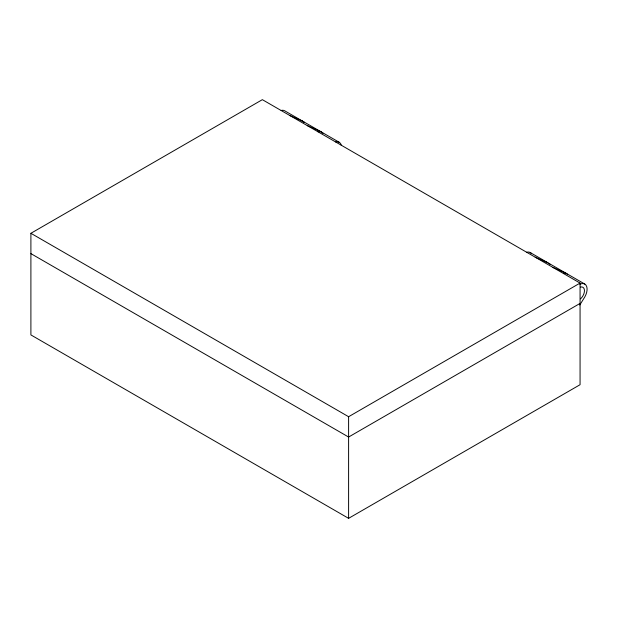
<?xml version="1.0" encoding="UTF-8"?>
<svg xmlns="http://www.w3.org/2000/svg" width="618" height="618" viewBox="0 0 618 618"><rect width="100%" height="100%" fill="white"/><g stroke="black" fill="none" stroke-linecap="round" stroke-linejoin="round"><path stroke-width="0.93" d="M579.769 305.014L584.783 296.988A11.201 6.466 -60 0 0 586.621 286.327A11.201 6.466 -60 0 0 579.869 284.249M30.9 233.295L262.356 99.66L580.063 283.083L580.063 384.705L348.606 518.34L30.9 334.917L30.9 233.295L348.606 416.717L580.063 283.083M580.063 303.407L348.606 437.042L30.9 253.619M289.641 115.412L303.16 121.46L320.757 131.626A11.201 6.466 -60 0 1 322.017 132.793M307.239 125.578L320.757 131.626M535.173 257.173L548.699 263.222L566.297 273.388A11.201 6.466 -60 0 1 567.556 274.554M552.778 267.331L566.297 273.388M302.279 120.958L284.682 110.792A11.201 6.466 -60 0 0 281.128 110.475M321.638 132.136L339.243 142.294M530.213 252.553L547.818 262.72A11.201 6.466 -60 0 0 546.181 262.21M584.783 284.056L567.177 273.898A11.201 6.466 -60 0 0 563.631 273.573M348.606 416.717L348.606 518.34M580.549 287.076A7.47 4.311 -60 0 1 584.458 290.707A7.47 4.311 -60 0 1 580.549 298.857M526.667 252.237A11.201 6.466 -60 0 1 531.472 253.72M300.642 120.448A11.201 6.466 -60 0 1 303.538 122.125M318.092 131.819A11.201 6.466 -60 0 1 322.897 133.303M335.69 141.978A11.201 6.466 -60 0 1 341.291 145.215M303.16 121.46A11.201 6.466 -60 0 1 304.419 122.634M548.699 263.222A11.201 6.466 -60 0 1 549.958 264.388"/></g></svg>
